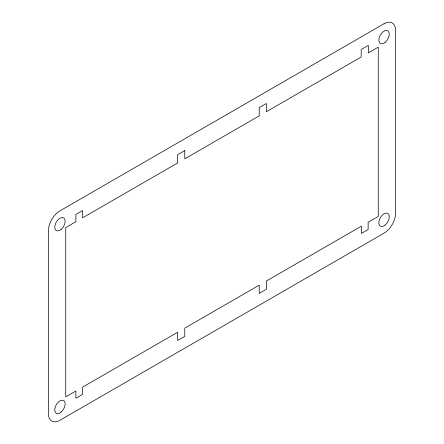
<?xml version="1.0" encoding="UTF-8"?>
<svg xmlns="http://www.w3.org/2000/svg" width="444" height="444" viewBox="0 0 444 444"><rect width="100%" height="100%" fill="white"/><g stroke="black" fill="none" stroke-linecap="round" stroke-linejoin="round"><path stroke-width="0.67" d="M384.043 23.748L59.957 210.861A16.367 9.452 -60 0 0 48.379 230.908L48.379 413.569A16.367 9.452 -60 0 0 59.957 420.252L384.043 233.139A16.367 9.452 -60 0 0 395.621 213.092L395.621 30.431A16.367 9.452 -60 0 0 384.043 23.748M184.771 150.605L177.633 154.728L177.633 162.97L82.623 217.821L82.623 210.584L75.868 214.48L75.868 221.723L65.745 227.567L65.745 396.858L75.868 391.014L75.868 398.251L82.623 394.355L82.623 387.113L177.633 332.262L177.633 340.504L184.771 336.386L184.771 328.144L259.229 285.153L259.229 293.395L266.367 289.272L266.367 281.03L361.377 226.179L361.377 233.416L368.132 229.52L368.132 222.278L378.255 216.433L378.255 47.142L368.32 52.875L368.32 45.416L361.183 49.534L361.183 56.999L266.367 111.738L266.367 103.496L259.229 107.615L259.229 115.856L184.771 158.847L184.771 150.605M385.059 42.43A7.365 4.251 -60 0 0 387.962 30.891A7.365 4.251 -60 0 0 379.109 38.029A7.365 4.251 -60 0 0 385.059 42.43M385.059 225.086A7.365 4.251 -60 0 0 387.962 213.547A7.365 4.251 -60 0 0 379.109 220.69A7.365 4.251 -60 0 0 385.059 225.086M61.15 412.049A7.365 4.251 -60 0 0 63.747 400.571A7.365 4.251 -60 0 0 54.967 408.03A7.365 4.251 -60 0 0 61.15 412.049M61.117 229.42A7.365 4.251 -60 0 0 63.775 217.932A7.365 4.251 -60 0 0 54.978 225.33A7.365 4.251 -60 0 0 61.117 229.42"/></g></svg>
